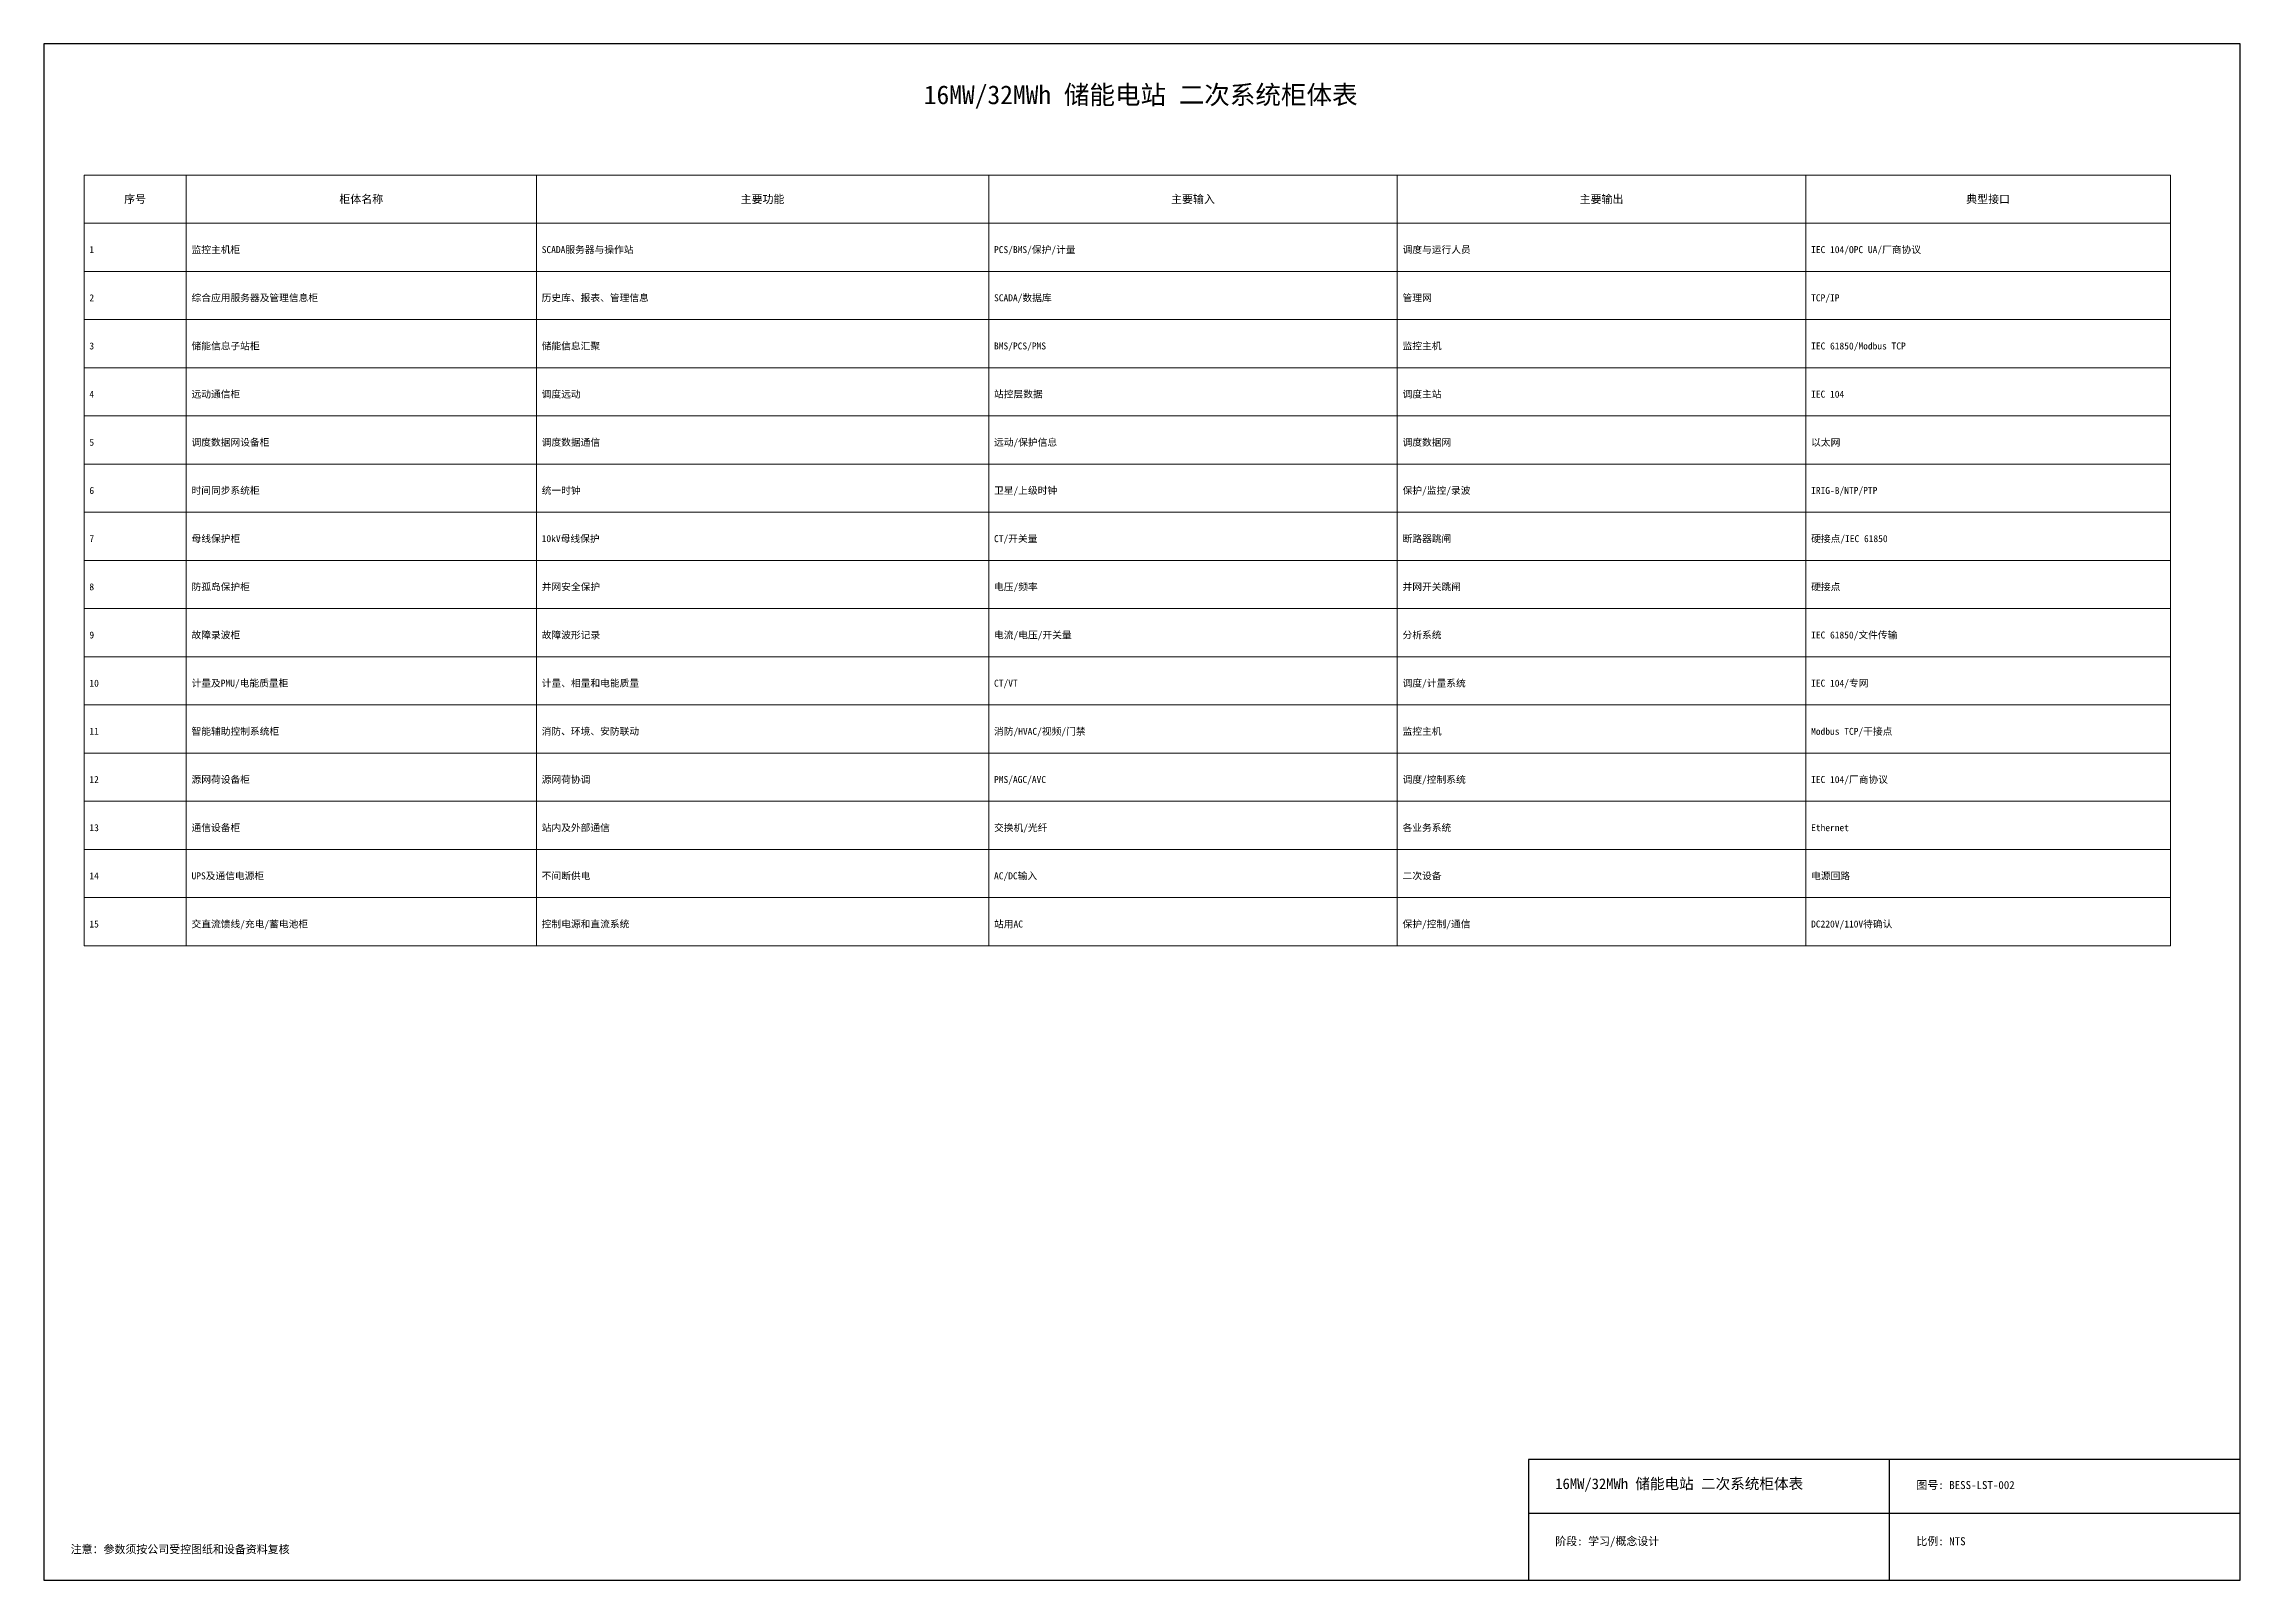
# Model space of a CAD drawing. Header units: millimetres. Extents: x 10 to 831, y 10 to 584.
import ezdxf
from ezdxf.enums import TextEntityAlignment as Align

# ---------------------------------------------------------------- set-up
doc = ezdxf.new("R2010")
doc.units = ezdxf.units.MM
for name, color, linetype, lineweight in [('ANNOT', 5, 'Continuous', 18), ('FRAME', 7, 'Continuous', 25), ('TABLE', 7, 'Continuous', 18), ('TEXT', 7, 'Continuous', 18)]:
    doc.layers.add(name, color=color, linetype=linetype, lineweight=lineweight)
doc.styles.add('CN_TEXT', font='simsun.ttc')

msp = doc.modelspace()

# ---------------------------------------------------------------- linework, layer by layer
at = {"layer": 'FRAME'}
for p, q in [((700, 10), (700, 55)), ((565, 35), (831, 35))]:
    msp.add_line(p, q, dxfattribs=at)
for points in [[(10, 10), (831, 10), (831, 584), (10, 584)], [(565, 10), (831, 10), (831, 55), (565, 55)]]:
    msp.add_lwpolyline(points, close=True, dxfattribs=at)
at = {"layer": 'TABLE'}
for p, q in [((25, 535), (805, 535)), ((25, 535), (25, 247)), ((63.18, 535), (63.18, 247)), ((194.09, 535), (194.09, 247)), ((363.18, 535), (363.18, 247)), ((515.91, 535), (515.91, 247)), ((668.64, 535), (668.64, 247)), ((805, 535), (805, 247)), ((25, 517), (805, 517)), ((25, 499), (805, 499)), ((25, 481), (805, 481)), ((25, 463), (805, 463)), ((25, 445), (805, 445)), ((25, 427), (805, 427)), ((25, 409), (805, 409)), ((25, 391), (805, 391)), ((25, 373), (805, 373)), ((25, 355), (805, 355)), ((25, 337), (805, 337)), ((25, 319), (805, 319)), ((25, 301), (805, 301)), ((25, 283), (805, 283)), ((25, 265), (805, 265)), ((25, 247), (805, 247))]:
    msp.add_line(p, q, dxfattribs=at)

# ---------------------------------------------------------------- texts
at = {"layer": 'ANNOT', "style": 'CN_TEXT'}
msp.add_text('注意：参数须按公司受控图纸和设备资料复核', height=3, dxfattribs=at).set_placement((20, 20))
at = {"layer": 'TEXT', "style": 'CN_TEXT'}
for s, height, p in [('16MW/32MWh 储能电站 二次系统柜体表', 7, (420, 565)), ('序号', 3, (44.09, 526)), ('柜体名称', 3, (128.64, 526)), ('主要功能', 3, (278.64, 526)), ('主要输入', 3, (439.55, 526)), ('主要输出', 3, (592.27, 526)), ('典型接口', 3, (736.82, 526))]:
    msp.add_text(s, height=height, dxfattribs=at).set_placement(p, align=Align.MIDDLE_CENTER)
for s, height, p in [('1', 2.6, (27, 505.84)), ('监控主机柜', 2.6, (65.18, 505.84)), ('SCADA服务器与操作站', 2.6, (196.09, 505.84)), ('PCS/BMS/保护/计量', 2.6, (365.18, 505.84)), ('调度与运行人员', 2.6, (517.91, 505.84)), ('IEC 104/OPC UA/厂商协议', 2.6, (670.64, 505.84)), ('2', 2.6, (27, 487.84)), ('综合应用服务器及管理信息柜', 2.6, (65.18, 487.84)), ('历史库、报表、管理信息', 2.6, (196.09, 487.84)), ('SCADA/数据库', 2.6, (365.18, 487.84)), ('管理网', 2.6, (517.91, 487.84)), ('TCP/IP', 2.6, (670.64, 487.84)), ('3', 2.6, (27, 469.84)), ('储能信息子站柜', 2.6, (65.18, 469.84)), ('储能信息汇聚', 2.6, (196.09, 469.84)), ('BMS/PCS/PMS', 2.6, (365.18, 469.84)), ('监控主机', 2.6, (517.91, 469.84)), ('IEC 61850/Modbus TCP', 2.6, (670.64, 469.84)), ('4', 2.6, (27, 451.84)), ('远动通信柜', 2.6, (65.18, 451.84)), ('调度远动', 2.6, (196.09, 451.84)), ('站控层数据', 2.6, (365.18, 451.84)), ('调度主站', 2.6, (517.91, 451.84)), ('IEC 104', 2.6, (670.64, 451.84)), ('5', 2.6, (27, 433.84)), ('调度数据网设备柜', 2.6, (65.18, 433.84)), ('调度数据通信', 2.6, (196.09, 433.84)), ('远动/保护信息', 2.6, (365.18, 433.84)), ('调度数据网', 2.6, (517.91, 433.84)), ('以太网', 2.6, (670.64, 433.84)), ('时间同步系统柜', 2.6, (65.18, 415.84)), ('统一时钟', 2.6, (196.09, 415.84)), ('卫星/上级时钟', 2.6, (365.18, 415.84)), ('保护/监控/录波', 2.6, (517.91, 415.84)), ('6', 2.6, (27, 415.84)), ('IRIG-B/NTP/PTP', 2.6, (670.64, 415.84)), ('7', 2.6, (27, 397.84)), ('母线保护柜', 2.6, (65.18, 397.84)), ('10kV母线保护', 2.6, (196.09, 397.84)), ('CT/开关量', 2.6, (365.18, 397.84)), ('断路器跳闸', 2.6, (517.91, 397.84)), ('硬接点/IEC 61850', 2.6, (670.64, 397.84)), ('8', 2.6, (27, 379.84)), ('防孤岛保护柜', 2.6, (65.18, 379.84)), ('并网安全保护', 2.6, (196.09, 379.84)), ('电压/频率', 2.6, (365.18, 379.84)), ('并网开关跳闸', 2.6, (517.91, 379.84)), ('硬接点', 2.6, (670.64, 379.84)), ('9', 2.6, (27, 361.84)), ('故障录波柜', 2.6, (65.18, 361.84)), ('故障波形记录', 2.6, (196.09, 361.84)), ('电流/电压/开关量', 2.6, (365.18, 361.84)), ('分析系统', 2.6, (517.91, 361.84)), ('IEC 61850/文件传输', 2.6, (670.64, 361.84)), ('10', 2.6, (27, 343.84)), ('计量及PMU/电能质量柜', 2.6, (65.18, 343.84)), ('计量、相量和电能质量', 2.6, (196.09, 343.84)), ('CT/VT', 2.6, (365.18, 343.84)), ('调度/计量系统', 2.6, (517.91, 343.84)), ('IEC 104/专网', 2.6, (670.64, 343.84)), ('智能辅助控制系统柜', 2.6, (65.18, 325.84)), ('消防、环境、安防联动', 2.6, (196.09, 325.84)), ('消防/HVAC/视频/门禁', 2.6, (365.18, 325.84)), ('监控主机', 2.6, (517.91, 325.84)), ('Modbus TCP/干接点', 2.6, (670.64, 325.84)), ('11', 2.6, (27, 325.84)), ('12', 2.6, (27, 307.84)), ('源网荷设备柜', 2.6, (65.18, 307.84)), ('源网荷协调', 2.6, (196.09, 307.84)), ('PMS/AGC/AVC', 2.6, (365.18, 307.84)), ('调度/控制系统', 2.6, (517.91, 307.84)), ('IEC 104/厂商协议', 2.6, (670.64, 307.84)), ('13', 2.6, (27, 289.84)), ('通信设备柜', 2.6, (65.18, 289.84)), ('站内及外部通信', 2.6, (196.09, 289.84)), ('交换机/光纤', 2.6, (365.18, 289.84)), ('各业务系统', 2.6, (517.91, 289.84)), ('Ethernet', 2.6, (670.64, 289.84)), ('14', 2.6, (27, 271.84)), ('UPS及通信电源柜', 2.6, (65.18, 271.84)), ('不间断供电', 2.6, (196.09, 271.84)), ('AC/DC输入', 2.6, (365.18, 271.84)), ('二次设备', 2.6, (517.91, 271.84)), ('电源回路', 2.6, (670.64, 271.84)), ('15', 2.6, (27, 253.84)), ('交直流馈线/充电/蓄电池柜', 2.6, (65.18, 253.84)), ('控制电源和直流系统', 2.6, (196.09, 253.84)), ('站用AC', 2.6, (365.18, 253.84)), ('保护/控制/通信', 2.6, (517.91, 253.84)), ('DC220V/110V待确认', 2.6, (670.64, 253.84)), ('16MW/32MWh 储能电站 二次系统柜体表', 4, (575, 44)), ('图号: BESS-LST-002', 3, (710, 44)), ('阶段: 学习/概念设计', 3, (575, 23)), ('比例: NTS', 3, (710, 23))]:
    msp.add_text(s, height=height, dxfattribs=at).set_placement(p)

doc.saveas('drawing.dxf')
